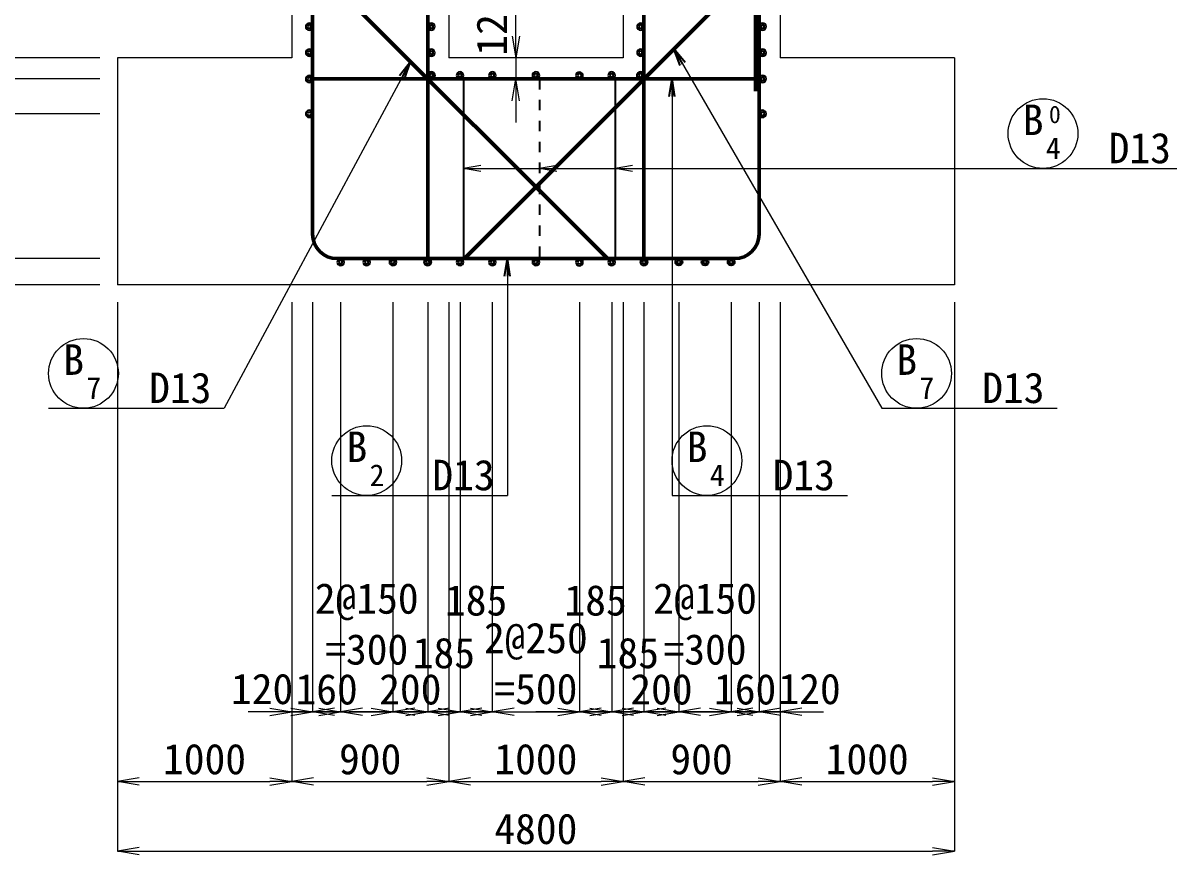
# Model space of a CAD drawing. Header units: millimetres. Extents: x 169470 to 758170, y -17820 to 11880.
# Drawn here: x 174903 to 181519, y -3972 to 796 of the extents above; entities that cross this region are included whole.
import ezdxf
from ezdxf.enums import TextEntityAlignment as Align

# ---------------------------------------------------------------- set-up
doc = ezdxf.new("R2010")
doc.units = ezdxf.units.MM
doc.header["$LTSCALE"] = 50
doc.header["$PDSIZE"] = 300
doc.linetypes.add('SXF_跳び破線', pattern=[12, 6, -6])
doc.layers.get('Defpoints').update_dxf_attribs({"color": 151})
for name, color, linetype, lineweight in [('D-BGD', 7, 'Continuous', 13), ('D-STR', 1, 'Continuous', 50), ('D-STR-DIM', 7, 'Continuous', 13), ('D-STR-HTXT', 7, 'Continuous', 13), ('D-STR-STR2', 6, 'Continuous', 25), ('D-STR-STR3', 4, 'Continuous', 25), ('D-STR-TXT', 7, 'Continuous', 13)]:
    doc.layers.add(name, color=color, linetype=linetype, lineweight=lineweight)
doc.styles.add('MS ゴシック', font='MS Gothic.ttf')
doc.styles.add('YOKO_GOTHIC', font='MS Gothic.ttf')
doc.dimstyles.new('DIM-50', dxfattribs={"dimscale": 50, "dimtxt": 3.5, "dimasz": 2.5, "dimexe": 0, "dimexo": 2, "dimgap": 0.8, "dimtad": 1, "dimdec": 0, "dimzin": 1, "dimdsep": 46, "dimtxsty": 'MS ゴシック', "dimblk": 'OPEN', "dimcen": 0.1, "dimclrd": 256, "dimclre": 256, "dimclrt": 256, "dimaunit": 1, "dimadec": 3, "dimazin": 0, "dimtfac": 1, "dimtdec": 0, "dimtix": 1, "dimtmove": 2, "dimatfit": 3, "dimldrblk": 'OPEN', "dimfxl": 1, "dimlwd": -1, "dimlwe": -1, "dimarcsym": 2})
doc.dimstyles.new('S50', dxfattribs={"dimscale": 50, "dimtxt": 3.5, "dimasz": 2, "dimexe": 1, "dimexo": 1, "dimgap": 1, "dimtad": 1, "dimdec": 0, "dimzin": 1, "dimdsep": 46, "dimtxsty": 'YOKO_GOTHIC', "dimblk": 'OPEN', "dimcen": 0, "dimclrd": 256, "dimclre": 256, "dimclrt": 256, "dimaunit": 1, "dimadec": 3, "dimazin": 0, "dimtfac": 1, "dimtdec": 0, "dimtix": 1, "dimtmove": 2, "dimatfit": 3, "dimldrblk": 'OPEN', "dimfxl": 1, "dimlwd": -1, "dimlwe": -1, "dimarcsym": 0})

# ---------------------------------------------------------------- blocks, each defined once
blk = doc.blocks.new('0930-1')
at = {"layer": 'D-STR-STR2'}
for radius in [20, 10]:
    blk.add_circle((1654010.5, -311924.3), radius, dxfattribs=at)
blk = doc.blocks.new('_Open')
at = {"color": 0, "linetype": 'ByBlock', "lineweight": -2}
for p, q in [((-1, 0.167), (0, 0)), ((-1, -0.167), (0, 0)), ((0, 0), (-1, 0))]:
    blk.add_line(p, q, dxfattribs=at)
blk = doc.blocks.new('*D1216')
at = {"layer": 'D-STR-DIM', "transparency": 16777216}
for p, q in [((176343.2, 3196.1), (172643.2, 3196.1)), ((172643.2, 3071.1), (172643.2, -578.9)), ((175343.2, -703.9), (172643.2, -703.9))]:
    blk.add_line(p, q, dxfattribs=at)
at = {"layer": 'Defpoints', "color": 0, "transparency": 16777216}
for p in [(176443.2, 3196.1), (172643.2, -703.9), (175443.2, -703.9)]:
    blk.add_point(p, dxfattribs=at)
at = {"layer": 'D-STR-DIM', "transparency": 16777216, "xscale": 125, "yscale": 125, "zscale": 125}
for p, rotation in [((172643.2, 3196.1), 90), ((172643.2, -703.9), 270)]:
    blk.add_blockref('_Open', p, dxfattribs=dict(at, rotation=rotation))
at = {"layer": 'D-STR-DIM', "transparency": 16777216, "insert": (172515.7, 1246.1), "char_height": 175, "attachment_point": 5, "rotation": 90, "style": 'MS ゴシック'}
blk.add_mtext('3900', dxfattribs=at)
blk = doc.blocks.new('*D1217')
at = {"layer": 'D-STR-DIM', "transparency": 16777216}
for p, q in [((176343.2, 2596.1), (173043.2, 2596.1)), ((173043.2, 2471.1), (173043.2, 721.1)), ((175343.2, 596.1), (173043.2, 596.1))]:
    blk.add_line(p, q, dxfattribs=at)
at = {"layer": 'Defpoints', "color": 0, "transparency": 16777216}
for p in [(176443.2, 2596.1), (173043.2, 596.1), (175443.2, 596.1)]:
    blk.add_point(p, dxfattribs=at)
at = {"layer": 'D-STR-DIM', "transparency": 16777216, "xscale": 125, "yscale": 125, "zscale": 125}
for p, rotation in [((173043.2, 2596.1), 90), ((173043.2, 596.1), 270)]:
    blk.add_blockref('_Open', p, dxfattribs=dict(at, rotation=rotation))
at = {"layer": 'D-STR-DIM', "transparency": 16777216, "insert": (172915.7, 1596.1), "char_height": 175, "attachment_point": 5, "rotation": 90, "style": 'MS ゴシック'}
blk.add_mtext('2000', dxfattribs=at)
blk = doc.blocks.new('*D1219')
at = {"layer": 'D-STR-DIM', "transparency": 16777216}
for p, q in [((175343.2, 596.1), (173043.2, 596.1)), ((173043.2, 471.1), (173043.2, -578.9)), ((175343.2, -703.9), (173043.2, -703.9))]:
    blk.add_line(p, q, dxfattribs=at)
at = {"layer": 'Defpoints', "color": 0, "transparency": 16777216}
for p in [(175443.2, 596.1), (173043.2, -703.9), (175443.2, -703.9)]:
    blk.add_point(p, dxfattribs=at)
at = {"layer": 'D-STR-DIM', "transparency": 16777216, "xscale": 125, "yscale": 125, "zscale": 125}
for p, rotation in [((173043.2, 596.1), 90), ((173043.2, -703.9), 270)]:
    blk.add_blockref('_Open', p, dxfattribs=dict(at, rotation=rotation))
at = {"layer": 'D-STR-DIM', "transparency": 16777216, "insert": (172915.7, -53.9), "char_height": 175, "attachment_point": 5, "rotation": 90, "style": 'MS ゴシック'}
blk.add_mtext('1300', dxfattribs=at)
blk = doc.blocks.new('*D1220')
at = {"layer": 'D-STR-DIM', "transparency": 16777216}
for p, q in [((173443.2, -428.9), (173443.2, -303.9)), ((175343.2, -553.9), (173443.2, -553.9)), ((173443.2, -703.9), (173443.2, -553.9)), ((175343.2, -703.9), (173443.2, -703.9)), ((173443.2, -828.9), (173443.2, -953.9))]:
    blk.add_line(p, q, dxfattribs=at)
at = {"layer": 'Defpoints', "color": 0, "transparency": 16777216}
for p in [(173443.2, -553.9), (175443.2, -553.9), (175443.2, -703.9)]:
    blk.add_point(p, dxfattribs=at)
at = {"layer": 'D-STR-DIM', "transparency": 16777216, "xscale": 125, "yscale": 125, "zscale": 125}
for p, rotation in [((173443.2, -553.9), 270), ((173443.2, -703.9), 90)]:
    blk.add_blockref('_Open', p, dxfattribs=dict(at, rotation=rotation))
at = {"layer": 'D-STR-DIM', "transparency": 16777216, "insert": (173315.7, -628.9), "char_height": 175, "attachment_point": 5, "rotation": 90, "style": 'MS ゴシック'}
blk.add_mtext('150', dxfattribs=at)
blk = doc.blocks.new('*D1221')
at = {"layer": 'D-STR-DIM', "transparency": 16777216}
for p, q in [((175343.2, 276.1), (173443.2, 276.1)), ((173443.2, -428.9), (173443.2, 151.1)), ((175343.2, -553.9), (173443.2, -553.9))]:
    blk.add_line(p, q, dxfattribs=at)
at = {"layer": 'Defpoints', "color": 0, "transparency": 16777216}
for p in [(173443.2, 276.1), (175443.2, 276.1), (175443.2, -553.9)]:
    blk.add_point(p, dxfattribs=at)
at = {"layer": 'D-STR-DIM', "transparency": 16777216, "xscale": 125, "yscale": 125, "zscale": 125}
for p, rotation in [((173443.2, 276.1), 90), ((173443.2, -553.9), 270)]:
    blk.add_blockref('_Open', p, dxfattribs=dict(at, rotation=rotation))
at = {"layer": 'D-STR-DIM', "transparency": 16777216, "insert": (173315.7, -138.9), "char_height": 175, "attachment_point": 5, "rotation": 90, "style": 'MS ゴシック'}
blk.add_mtext('830', dxfattribs=at)
blk = doc.blocks.new('*D1222')
at = {"layer": 'D-STR-DIM', "transparency": 16777216}
for p, q in [((176343.2, 2576.1), (173443.2, 2576.1)), ((173443.2, 601.1), (173443.2, 2451.1)), ((175343.2, 476.1), (173443.2, 476.1))]:
    blk.add_line(p, q, dxfattribs=at)
at = {"layer": 'Defpoints', "color": 0, "transparency": 16777216}
for p in [(173443.2, 2576.1), (176443.2, 2576.1), (175443.2, 476.1)]:
    blk.add_point(p, dxfattribs=at)
at = {"layer": 'D-STR-DIM', "transparency": 16777216, "xscale": 125, "yscale": 125, "zscale": 125}
for p, rotation in [((173443.2, 2576.1), 90), ((173443.2, 476.1), 270)]:
    blk.add_blockref('_Open', p, dxfattribs=dict(at, rotation=rotation))
at = {"layer": 'D-STR-DIM', "transparency": 16777216, "insert": (173306.3, 1526.1), "char_height": 175, "attachment_point": 5, "rotation": 90, "style": 'MS ゴシック'}
blk.add_mtext('14@150=2100', dxfattribs=at)
blk = doc.blocks.new('*D1948')
at = {"layer": 'D-STR-DIM', "transparency": 16777216}
for p, q in [((177728.8, 721.1), (177728.8, 846.1)), ((177828.8, 596.1), (177728.8, 596.1)), ((177728.8, 596.1), (177728.8, 476.1)), ((177828.8, 476.1), (177728.8, 476.1)), ((177728.8, 351.1), (177728.8, 226.1))]:
    blk.add_line(p, q, dxfattribs=at)
at = {"layer": 'Defpoints', "color": 0, "transparency": 16777216}
for p in [(177728.8, 596.1), (177728.8, 476.1), (177728.8, 476.1)]:
    blk.add_point(p, dxfattribs=at)
at = {"layer": 'D-STR-DIM', "transparency": 16777216, "xscale": 125, "yscale": 125, "zscale": 125}
for p, rotation in [((177728.8, 596.1), 270), ((177728.8, 476.1), 90)]:
    blk.add_blockref('_Open', p, dxfattribs=dict(at, rotation=rotation))
at = {"layer": 'D-STR-DIM', "transparency": 16777216, "insert": (177591.3, 788), "char_height": 175, "attachment_point": 5, "rotation": 90, "style": 'MS ゴシック'}
blk.add_mtext('120', dxfattribs=at)
blk = doc.blocks.new('*D1172')
at = {"layer": 'D-STR-DIM', "transparency": 16777216}
for p, q in [((175443.2, -803.9), (175443.2, -3951.1)), ((180243.2, -803.9), (180243.2, -3951.1)), ((175568.2, -3951.1), (180118.2, -3951.1))]:
    blk.add_line(p, q, dxfattribs=at)
at = {"layer": 'Defpoints', "color": 0, "transparency": 16777216}
for p in [(175443.2, -703.9), (180243.2, -703.9), (180243.2, -3951.1)]:
    blk.add_point(p, dxfattribs=at)
at = {"layer": 'D-STR-DIM', "transparency": 16777216, "xscale": 125, "yscale": 125, "zscale": 125, "rotation": 180}
blk.add_blockref('_Open', (175443.2, -3951.1), dxfattribs=at)
at = {"layer": 'D-STR-DIM', "transparency": 16777216, "xscale": 125, "yscale": 125, "zscale": 125}
blk.add_blockref('_Open', (180243.2, -3951.1), dxfattribs=at)
at = {"layer": 'D-STR-DIM', "transparency": 16777216, "insert": (177843.2, -3823.6), "char_height": 175, "attachment_point": 5, "style": 'MS ゴシック'}
blk.add_mtext('4800', dxfattribs=at)
blk = doc.blocks.new('*D1177')
at = {"layer": 'D-STR-DIM', "transparency": 16777216}
for p, q in [((175443.2, -803.9), (175443.2, -3551.1)), ((176443.2, -803.9), (176443.2, -3551.1)), ((175568.2, -3551.1), (176318.2, -3551.1))]:
    blk.add_line(p, q, dxfattribs=at)
at = {"layer": 'Defpoints', "color": 0, "transparency": 16777216}
for p in [(175443.2, -703.9), (176443.2, -703.9), (176443.2, -3551.1)]:
    blk.add_point(p, dxfattribs=at)
at = {"layer": 'D-STR-DIM', "transparency": 16777216, "xscale": 125, "yscale": 125, "zscale": 125, "rotation": 180}
blk.add_blockref('_Open', (175443.2, -3551.1), dxfattribs=at)
at = {"layer": 'D-STR-DIM', "transparency": 16777216, "xscale": 125, "yscale": 125, "zscale": 125}
blk.add_blockref('_Open', (176443.2, -3551.1), dxfattribs=at)
at = {"layer": 'D-STR-DIM', "transparency": 16777216, "insert": (175943.2, -3423.6), "char_height": 175, "attachment_point": 5, "style": 'MS ゴシック'}
blk.add_mtext('1000', dxfattribs=at)
blk = doc.blocks.new('*D1178')
at = {"layer": 'D-STR-DIM', "transparency": 16777216}
for p, q in [((176443.2, -803.9), (176443.2, -3551.1)), ((177343.2, -803.9), (177343.2, -3551.1)), ((176568.2, -3551.1), (177218.2, -3551.1))]:
    blk.add_line(p, q, dxfattribs=at)
at = {"layer": 'Defpoints', "color": 0, "transparency": 16777216}
for p in [(176443.2, -703.9), (177343.2, -703.9), (177343.2, -3551.1)]:
    blk.add_point(p, dxfattribs=at)
at = {"layer": 'D-STR-DIM', "transparency": 16777216, "xscale": 125, "yscale": 125, "zscale": 125, "rotation": 180}
blk.add_blockref('_Open', (176443.2, -3551.1), dxfattribs=at)
at = {"layer": 'D-STR-DIM', "transparency": 16777216, "xscale": 125, "yscale": 125, "zscale": 125}
blk.add_blockref('_Open', (177343.2, -3551.1), dxfattribs=at)
at = {"layer": 'D-STR-DIM', "transparency": 16777216, "insert": (176893.2, -3423.6), "char_height": 175, "attachment_point": 5, "style": 'MS ゴシック'}
blk.add_mtext('900', dxfattribs=at)
blk = doc.blocks.new('*D1179')
at = {"layer": 'D-STR-DIM', "transparency": 16777216}
for p, q in [((177343.2, -803.9), (177343.2, -3551.1)), ((178343.2, -803.9), (178343.2, -3551.1)), ((177468.2, -3551.1), (178218.2, -3551.1))]:
    blk.add_line(p, q, dxfattribs=at)
at = {"layer": 'Defpoints', "color": 0, "transparency": 16777216}
for p in [(177343.2, -703.9), (178343.2, -703.9), (178343.2, -3551.1)]:
    blk.add_point(p, dxfattribs=at)
at = {"layer": 'D-STR-DIM', "transparency": 16777216, "xscale": 125, "yscale": 125, "zscale": 125, "rotation": 180}
blk.add_blockref('_Open', (177343.2, -3551.1), dxfattribs=at)
at = {"layer": 'D-STR-DIM', "transparency": 16777216, "xscale": 125, "yscale": 125, "zscale": 125}
blk.add_blockref('_Open', (178343.2, -3551.1), dxfattribs=at)
at = {"layer": 'D-STR-DIM', "transparency": 16777216, "insert": (177843.2, -3423.6), "char_height": 175, "attachment_point": 5, "style": 'MS ゴシック'}
blk.add_mtext('1000', dxfattribs=at)
blk = doc.blocks.new('*D1180')
at = {"layer": 'D-STR-DIM', "transparency": 16777216}
for p, q in [((178343.2, -803.9), (178343.2, -3551.1)), ((179243.2, -803.9), (179243.2, -3551.1)), ((178468.2, -3551.1), (179118.2, -3551.1))]:
    blk.add_line(p, q, dxfattribs=at)
at = {"layer": 'Defpoints', "color": 0, "transparency": 16777216}
for p in [(178343.2, -703.9), (179243.2, -703.9), (179243.2, -3551.1)]:
    blk.add_point(p, dxfattribs=at)
at = {"layer": 'D-STR-DIM', "transparency": 16777216, "xscale": 125, "yscale": 125, "zscale": 125, "rotation": 180}
blk.add_blockref('_Open', (178343.2, -3551.1), dxfattribs=at)
at = {"layer": 'D-STR-DIM', "transparency": 16777216, "xscale": 125, "yscale": 125, "zscale": 125}
blk.add_blockref('_Open', (179243.2, -3551.1), dxfattribs=at)
at = {"layer": 'D-STR-DIM', "transparency": 16777216, "insert": (178793.2, -3423.6), "char_height": 175, "attachment_point": 5, "style": 'MS ゴシック'}
blk.add_mtext('900', dxfattribs=at)
blk = doc.blocks.new('*D1181')
at = {"layer": 'D-STR-DIM', "transparency": 16777216}
for p, q in [((179243.2, -803.9), (179243.2, -3551.1)), ((180243.2, -803.9), (180243.2, -3551.1)), ((179368.2, -3551.1), (180118.2, -3551.1))]:
    blk.add_line(p, q, dxfattribs=at)
at = {"layer": 'Defpoints', "color": 0, "transparency": 16777216}
for p in [(179243.2, -703.9), (180243.2, -703.9), (180243.2, -3551.1)]:
    blk.add_point(p, dxfattribs=at)
at = {"layer": 'D-STR-DIM', "transparency": 16777216, "xscale": 125, "yscale": 125, "zscale": 125, "rotation": 180}
blk.add_blockref('_Open', (179243.2, -3551.1), dxfattribs=at)
at = {"layer": 'D-STR-DIM', "transparency": 16777216, "xscale": 125, "yscale": 125, "zscale": 125}
blk.add_blockref('_Open', (180243.2, -3551.1), dxfattribs=at)
at = {"layer": 'D-STR-DIM', "transparency": 16777216, "insert": (179743.2, -3423.6), "char_height": 175, "attachment_point": 5, "style": 'MS ゴシック'}
blk.add_mtext('1000', dxfattribs=at)
blk = doc.blocks.new('*D1182')
at = {"layer": 'D-STR-DIM', "transparency": 16777216}
for p, q in [((176443.2, -803.9), (176443.2, -3151.1)), ((176563.2, -803.9), (176563.2, -3151.1)), ((176318.2, -3151.1), (176193.2, -3151.1)), ((176443.2, -3151.1), (176563.2, -3151.1)), ((176688.2, -3151.1), (176813.2, -3151.1))]:
    blk.add_line(p, q, dxfattribs=at)
at = {"layer": 'Defpoints', "color": 0, "transparency": 16777216}
for p in [(176443.2, -703.9), (176563.2, -703.9), (176563.2, -3151.1)]:
    blk.add_point(p, dxfattribs=at)
at = {"layer": 'D-STR-DIM', "transparency": 16777216, "xscale": 125, "yscale": 125, "zscale": 125}
blk.add_blockref('_Open', (176443.2, -3151.1), dxfattribs=at)
at = {"layer": 'D-STR-DIM', "transparency": 16777216, "xscale": 125, "yscale": 125, "zscale": 125, "rotation": 180}
blk.add_blockref('_Open', (176563.2, -3151.1), dxfattribs=at)
at = {"layer": 'D-STR-DIM', "transparency": 16777216, "insert": (176273.5, -3021.6), "char_height": 175, "attachment_point": 5, "style": 'MS ゴシック'}
blk.add_mtext('120', dxfattribs=at)
blk = doc.blocks.new('*D1183')
at = {"layer": 'D-STR-DIM', "transparency": 16777216}
for p, q in [((176563.2, -803.9), (176563.2, -3151.1)), ((176723.2, -803.9), (176723.2, -3151.1)), ((176438.2, -3151.1), (176313.2, -3151.1)), ((176563.2, -3151.1), (176723.2, -3151.1)), ((176848.2, -3151.1), (176973.2, -3151.1))]:
    blk.add_line(p, q, dxfattribs=at)
at = {"layer": 'Defpoints', "color": 0, "transparency": 16777216}
for p in [(176563.2, -703.9), (176723.2, -703.9), (176723.2, -3151.1)]:
    blk.add_point(p, dxfattribs=at)
at = {"layer": 'D-STR-DIM', "transparency": 16777216, "xscale": 125, "yscale": 125, "zscale": 125}
blk.add_blockref('_Open', (176563.2, -3151.1), dxfattribs=at)
at = {"layer": 'D-STR-DIM', "transparency": 16777216, "xscale": 125, "yscale": 125, "zscale": 125, "rotation": 180}
blk.add_blockref('_Open', (176723.2, -3151.1), dxfattribs=at)
at = {"layer": 'D-STR-DIM', "transparency": 16777216, "insert": (176643.2, -3023.6), "char_height": 175, "attachment_point": 5, "style": 'MS ゴシック'}
blk.add_mtext('160', dxfattribs=at)
blk = doc.blocks.new('*D1184')
at = {"layer": 'D-STR-DIM', "transparency": 16777216}
for p, q in [((176723.2, -803.9), (176723.2, -3151.1)), ((177023.2, -803.9), (177023.2, -3151.1)), ((176598.2, -3151.1), (176473.2, -3151.1)), ((176723.2, -3151.1), (177023.2, -3151.1)), ((177148.2, -3151.1), (177273.2, -3151.1))]:
    blk.add_line(p, q, dxfattribs=at)
at = {"layer": 'Defpoints', "color": 0, "transparency": 16777216}
for p in [(176723.2, -703.9), (177023.2, -703.9), (177023.2, -3151.1)]:
    blk.add_point(p, dxfattribs=at)
at = {"layer": 'D-STR-DIM', "transparency": 16777216, "xscale": 125, "yscale": 125, "zscale": 125}
blk.add_blockref('_Open', (176723.2, -3151.1), dxfattribs=at)
at = {"layer": 'D-STR-DIM', "transparency": 16777216, "xscale": 125, "yscale": 125, "zscale": 125, "rotation": 180}
blk.add_blockref('_Open', (177023.2, -3151.1), dxfattribs=at)
at = {"layer": 'D-STR-DIM', "transparency": 16777216, "insert": (176873.2, -2649.2), "char_height": 175, "attachment_point": 5, "style": 'MS ゴシック'}
blk.add_mtext('2@150\\P=300', dxfattribs=at)
blk = doc.blocks.new('*D1185')
at = {"layer": 'D-STR-DIM', "transparency": 16777216}
for p, q in [((177408.2, -803.9), (177408.2, -3151.1)), ((177593.2, -803.9), (177593.2, -3151.1)), ((177283.2, -3151.1), (177158.2, -3151.1)), ((177408.2, -3151.1), (177593.2, -3151.1)), ((177718.2, -3151.1), (177843.2, -3151.1))]:
    blk.add_line(p, q, dxfattribs=at)
at = {"layer": 'Defpoints', "color": 0, "transparency": 16777216}
for p in [(177408.2, -703.9), (177593.2, -703.9), (177593.2, -3151.1)]:
    blk.add_point(p, dxfattribs=at)
at = {"layer": 'D-STR-DIM', "transparency": 16777216, "xscale": 125, "yscale": 125, "zscale": 125}
blk.add_blockref('_Open', (177408.2, -3151.1), dxfattribs=at)
at = {"layer": 'D-STR-DIM', "transparency": 16777216, "xscale": 125, "yscale": 125, "zscale": 125, "rotation": 180}
blk.add_blockref('_Open', (177593.2, -3151.1), dxfattribs=at)
at = {"layer": 'D-STR-DIM', "transparency": 16777216, "insert": (177500.7, -2513.6), "char_height": 175, "attachment_point": 5, "style": 'MS ゴシック'}
blk.add_mtext('185', dxfattribs=at)
blk = doc.blocks.new('*D1186')
at = {"layer": 'D-STR-DIM', "transparency": 16777216}
for p, q in [((177593.2, -803.9), (177593.2, -3151.1)), ((178093.2, -803.9), (178093.2, -3151.1)), ((177468.2, -3151.1), (177343.2, -3151.1)), ((177593.2, -3151.1), (178093.2, -3151.1)), ((178218.2, -3151.1), (178343.2, -3151.1))]:
    blk.add_line(p, q, dxfattribs=at)
at = {"layer": 'Defpoints', "color": 0, "transparency": 16777216}
for p in [(177593.2, -703.9), (178093.2, -703.9), (178093.2, -3151.1)]:
    blk.add_point(p, dxfattribs=at)
at = {"layer": 'D-STR-DIM', "transparency": 16777216, "xscale": 125, "yscale": 125, "zscale": 125}
blk.add_blockref('_Open', (177593.2, -3151.1), dxfattribs=at)
at = {"layer": 'D-STR-DIM', "transparency": 16777216, "xscale": 125, "yscale": 125, "zscale": 125, "rotation": 180}
blk.add_blockref('_Open', (178093.2, -3151.1), dxfattribs=at)
at = {"layer": 'D-STR-DIM', "transparency": 16777216, "insert": (177843.2, -2875.6), "char_height": 175, "attachment_point": 5, "style": 'MS ゴシック'}
blk.add_mtext('2@250\\P=500', dxfattribs=at)
blk = doc.blocks.new('*D1187')
at = {"layer": 'D-STR-DIM', "transparency": 16777216}
for p, q in [((177223.2, -803.9), (177223.2, -3151.1)), ((177408.2, -803.9), (177408.2, -3151.1)), ((177098.2, -3151.1), (176973.2, -3151.1)), ((177223.2, -3151.1), (177408.2, -3151.1)), ((177533.2, -3151.1), (177658.2, -3151.1))]:
    blk.add_line(p, q, dxfattribs=at)
at = {"layer": 'Defpoints', "color": 0, "transparency": 16777216}
for p in [(177223.2, -703.9), (177408.2, -703.9), (177408.2, -3151.1)]:
    blk.add_point(p, dxfattribs=at)
at = {"layer": 'D-STR-DIM', "transparency": 16777216, "xscale": 125, "yscale": 125, "zscale": 125}
blk.add_blockref('_Open', (177223.2, -3151.1), dxfattribs=at)
at = {"layer": 'D-STR-DIM', "transparency": 16777216, "xscale": 125, "yscale": 125, "zscale": 125, "rotation": 180}
blk.add_blockref('_Open', (177408.2, -3151.1), dxfattribs=at)
at = {"layer": 'D-STR-DIM', "transparency": 16777216, "insert": (177315.7, -2815.5), "char_height": 175, "attachment_point": 5, "style": 'MS ゴシック'}
blk.add_mtext('185', dxfattribs=at)
blk = doc.blocks.new('*D1200')
at = {"layer": 'D-STR-DIM', "transparency": 16777216}
for p, q in [((177023.2, -803.9), (177023.2, -3151.1)), ((177223.2, -803.9), (177223.2, -3151.1)), ((176898.2, -3151.1), (176773.2, -3151.1)), ((177023.2, -3151.1), (177223.2, -3151.1)), ((177348.2, -3151.1), (177473.2, -3151.1))]:
    blk.add_line(p, q, dxfattribs=at)
at = {"layer": 'Defpoints', "color": 0, "transparency": 16777216}
for p in [(177023.2, -703.9), (177223.2, -703.9), (177223.2, -3151.1)]:
    blk.add_point(p, dxfattribs=at)
at = {"layer": 'D-STR-DIM', "transparency": 16777216, "xscale": 125, "yscale": 125, "zscale": 125}
blk.add_blockref('_Open', (177023.2, -3151.1), dxfattribs=at)
at = {"layer": 'D-STR-DIM', "transparency": 16777216, "xscale": 125, "yscale": 125, "zscale": 125, "rotation": 180}
blk.add_blockref('_Open', (177223.2, -3151.1), dxfattribs=at)
at = {"layer": 'D-STR-DIM', "transparency": 16777216, "insert": (177123.2, -3023.6), "char_height": 175, "attachment_point": 5, "style": 'MS ゴシック'}
blk.add_mtext('200', dxfattribs=at)
blk = doc.blocks.new('*D1201')
at = {"layer": 'D-STR-DIM', "transparency": 16777216}
for p, q in [((179123.2, -803.9), (179123.2, -3151.1)), ((179243.2, -803.9), (179243.2, -3151.1)), ((178998.2, -3151.1), (178873.2, -3151.1)), ((179243.2, -3151.1), (179123.2, -3151.1)), ((179368.2, -3151.1), (179493.2, -3151.1))]:
    blk.add_line(p, q, dxfattribs=at)
at = {"layer": 'Defpoints', "color": 0, "transparency": 16777216}
for p in [(179123.2, -703.9), (179243.2, -703.9), (179123.2, -3151.1)]:
    blk.add_point(p, dxfattribs=at)
at = {"layer": 'D-STR-DIM', "transparency": 16777216, "xscale": 125, "yscale": 125, "zscale": 125}
blk.add_blockref('_Open', (179123.2, -3151.1), dxfattribs=at)
at = {"layer": 'D-STR-DIM', "transparency": 16777216, "xscale": 125, "yscale": 125, "zscale": 125, "rotation": 180}
blk.add_blockref('_Open', (179243.2, -3151.1), dxfattribs=at)
at = {"layer": 'D-STR-DIM', "transparency": 16777216, "insert": (179412.8, -3021.6), "char_height": 175, "attachment_point": 5, "style": 'MS ゴシック'}
blk.add_mtext('120', dxfattribs=at)
blk = doc.blocks.new('*D1202')
at = {"layer": 'D-STR-DIM', "transparency": 16777216}
for p, q in [((178093.2, -803.9), (178093.2, -3151.1)), ((178278.2, -803.9), (178278.2, -3151.1)), ((177968.2, -3151.1), (177843.2, -3151.1)), ((178278.2, -3151.1), (178093.2, -3151.1)), ((178403.2, -3151.1), (178528.2, -3151.1))]:
    blk.add_line(p, q, dxfattribs=at)
at = {"layer": 'Defpoints', "color": 0, "transparency": 16777216}
for p in [(178093.2, -703.9), (178278.2, -703.9), (178093.2, -3151.1)]:
    blk.add_point(p, dxfattribs=at)
at = {"layer": 'D-STR-DIM', "transparency": 16777216, "xscale": 125, "yscale": 125, "zscale": 125}
blk.add_blockref('_Open', (178093.2, -3151.1), dxfattribs=at)
at = {"layer": 'D-STR-DIM', "transparency": 16777216, "xscale": 125, "yscale": 125, "zscale": 125, "rotation": 180}
blk.add_blockref('_Open', (178278.2, -3151.1), dxfattribs=at)
at = {"layer": 'D-STR-DIM', "transparency": 16777216, "insert": (178185.7, -2513.6), "char_height": 175, "attachment_point": 5, "style": 'MS ゴシック'}
blk.add_mtext('185', dxfattribs=at)
blk = doc.blocks.new('*D2542')
at = {"layer": 'D-STR-DIM', "transparency": 16777216}
for p, q in [((173443.2, 601.1), (173443.2, 726.1)), ((175343.2, 476.1), (173443.2, 476.1)), ((173443.2, 276.1), (173443.2, 476.1)), ((175343.2, 276.1), (173443.2, 276.1)), ((173443.2, 151.1), (173443.2, 26.1))]:
    blk.add_line(p, q, dxfattribs=at)
at = {"layer": 'Defpoints', "color": 0, "transparency": 16777216}
for p in [(173443.2, 476.1), (175443.2, 476.1), (175443.2, 276.1)]:
    blk.add_point(p, dxfattribs=at)
at = {"layer": 'D-STR-DIM', "transparency": 16777216, "xscale": 125, "yscale": 125, "zscale": 125}
for p, rotation in [((173443.2, 476.1), 270), ((173443.2, 276.1), 90)]:
    blk.add_blockref('_Open', p, dxfattribs=dict(at, rotation=rotation))
at = {"layer": 'D-STR-DIM', "transparency": 16777216, "insert": (173315.7, 376.1), "char_height": 175, "attachment_point": 5, "rotation": 90, "style": 'MS ゴシック'}
blk.add_mtext('200', dxfattribs=at)
blk = doc.blocks.new('*D2563')
at = {"layer": 'D-STR-DIM', "transparency": 16777216}
for p, q in [((179123.2, -803.9), (179123.2, -3151.1)), ((179243.2, -803.9), (179243.2, -3151.1)), ((178998.2, -3151.1), (178873.2, -3151.1)), ((179243.2, -3151.1), (179123.2, -3151.1)), ((179368.2, -3151.1), (179493.2, -3151.1))]:
    blk.add_line(p, q, dxfattribs=at)
at = {"layer": 'Defpoints', "color": 0, "transparency": 16777216}
for p in [(179123.2, -703.9), (179243.2, -703.9), (179123.2, -3151.1)]:
    blk.add_point(p, dxfattribs=at)
at = {"layer": 'D-STR-DIM', "transparency": 16777216, "xscale": 125, "yscale": 125, "zscale": 125}
blk.add_blockref('_Open', (179123.2, -3151.1), dxfattribs=at)
at = {"layer": 'D-STR-DIM', "transparency": 16777216, "xscale": 125, "yscale": 125, "zscale": 125, "rotation": 180}
blk.add_blockref('_Open', (179243.2, -3151.1), dxfattribs=at)
at = {"layer": 'D-STR-DIM', "transparency": 16777216, "insert": (179412.8, -3021.6), "char_height": 175, "attachment_point": 5, "style": 'MS ゴシック'}
blk.add_mtext('120', dxfattribs=at)
blk = doc.blocks.new('*D2564')
at = {"layer": 'D-STR-DIM', "transparency": 16777216}
for p, q in [((178963.2, -803.9), (178963.2, -3151.1)), ((179123.2, -803.9), (179123.2, -3151.1)), ((178838.2, -3151.1), (178713.2, -3151.1)), ((179123.2, -3151.1), (178963.2, -3151.1)), ((179248.2, -3151.1), (179373.2, -3151.1))]:
    blk.add_line(p, q, dxfattribs=at)
at = {"layer": 'Defpoints', "color": 0, "transparency": 16777216}
for p in [(178963.2, -703.9), (179123.2, -703.9), (178963.2, -3151.1)]:
    blk.add_point(p, dxfattribs=at)
at = {"layer": 'D-STR-DIM', "transparency": 16777216, "xscale": 125, "yscale": 125, "zscale": 125}
blk.add_blockref('_Open', (178963.2, -3151.1), dxfattribs=at)
at = {"layer": 'D-STR-DIM', "transparency": 16777216, "xscale": 125, "yscale": 125, "zscale": 125, "rotation": 180}
blk.add_blockref('_Open', (179123.2, -3151.1), dxfattribs=at)
at = {"layer": 'D-STR-DIM', "transparency": 16777216, "insert": (179043.2, -3023.6), "char_height": 175, "attachment_point": 5, "style": 'MS ゴシック'}
blk.add_mtext('160', dxfattribs=at)
blk = doc.blocks.new('*D2565')
at = {"layer": 'D-STR-DIM', "transparency": 16777216}
for p, q in [((178663.2, -803.9), (178663.2, -3151.1)), ((178963.2, -803.9), (178963.2, -3151.1)), ((178538.2, -3151.1), (178413.2, -3151.1)), ((178963.2, -3151.1), (178663.2, -3151.1)), ((179088.2, -3151.1), (179213.2, -3151.1))]:
    blk.add_line(p, q, dxfattribs=at)
at = {"layer": 'Defpoints', "color": 0, "transparency": 16777216}
for p in [(178663.2, -703.9), (178963.2, -703.9), (178663.2, -3151.1)]:
    blk.add_point(p, dxfattribs=at)
at = {"layer": 'D-STR-DIM', "transparency": 16777216, "xscale": 125, "yscale": 125, "zscale": 125}
blk.add_blockref('_Open', (178663.2, -3151.1), dxfattribs=at)
at = {"layer": 'D-STR-DIM', "transparency": 16777216, "xscale": 125, "yscale": 125, "zscale": 125, "rotation": 180}
blk.add_blockref('_Open', (178963.2, -3151.1), dxfattribs=at)
at = {"layer": 'D-STR-DIM', "transparency": 16777216, "insert": (178813.2, -2649.2), "char_height": 175, "attachment_point": 5, "style": 'MS ゴシック'}
blk.add_mtext('2@150\\P=300', dxfattribs=at)
blk = doc.blocks.new('*D2566')
at = {"layer": 'D-STR-DIM', "transparency": 16777216}
for p, q in [((178278.2, -803.9), (178278.2, -3151.1)), ((178463.2, -803.9), (178463.2, -3151.1)), ((178153.2, -3151.1), (178028.2, -3151.1)), ((178463.2, -3151.1), (178278.2, -3151.1)), ((178588.2, -3151.1), (178713.2, -3151.1))]:
    blk.add_line(p, q, dxfattribs=at)
at = {"layer": 'Defpoints', "color": 0, "transparency": 16777216}
for p in [(178278.2, -703.9), (178463.2, -703.9), (178278.2, -3151.1)]:
    blk.add_point(p, dxfattribs=at)
at = {"layer": 'D-STR-DIM', "transparency": 16777216, "xscale": 125, "yscale": 125, "zscale": 125}
blk.add_blockref('_Open', (178278.2, -3151.1), dxfattribs=at)
at = {"layer": 'D-STR-DIM', "transparency": 16777216, "xscale": 125, "yscale": 125, "zscale": 125, "rotation": 180}
blk.add_blockref('_Open', (178463.2, -3151.1), dxfattribs=at)
at = {"layer": 'D-STR-DIM', "transparency": 16777216, "insert": (178370.7, -2815.5), "char_height": 175, "attachment_point": 5, "style": 'MS ゴシック'}
blk.add_mtext('185', dxfattribs=at)
blk = doc.blocks.new('*D2567')
at = {"layer": 'D-STR-DIM', "transparency": 16777216}
for p, q in [((178463.2, -803.9), (178463.2, -3151.1)), ((178663.2, -803.9), (178663.2, -3151.1)), ((178338.2, -3151.1), (178213.2, -3151.1)), ((178663.2, -3151.1), (178463.2, -3151.1)), ((178788.2, -3151.1), (178913.2, -3151.1))]:
    blk.add_line(p, q, dxfattribs=at)
at = {"layer": 'Defpoints', "color": 0, "transparency": 16777216}
for p in [(178463.2, -703.9), (178663.2, -703.9), (178463.2, -3151.1)]:
    blk.add_point(p, dxfattribs=at)
at = {"layer": 'D-STR-DIM', "transparency": 16777216, "xscale": 125, "yscale": 125, "zscale": 125}
blk.add_blockref('_Open', (178463.2, -3151.1), dxfattribs=at)
at = {"layer": 'D-STR-DIM', "transparency": 16777216, "xscale": 125, "yscale": 125, "zscale": 125, "rotation": 180}
blk.add_blockref('_Open', (178663.2, -3151.1), dxfattribs=at)
at = {"layer": 'D-STR-DIM', "transparency": 16777216, "insert": (178563.2, -3023.6), "char_height": 175, "attachment_point": 5, "style": 'MS ゴシック'}
blk.add_mtext('200', dxfattribs=at)

msp = doc.modelspace()

# ---------------------------------------------------------------- linework, layer by layer
at = {"layer": 'D-BGD'}
for p, q in [((176443.17, 3196.06), (176443.17, 596.06)), ((179243.17, 3196.06), (179243.17, 596.06)), ((177343.17, 2446.06), (177343.17, 596.06)), ((178343.17, 2446.06), (178343.17, 596.06)), ((176443.17, 596.06), (175443.17, 596.06)), ((175443.17, 596.06), (175443.17, -703.94)), ((178343.17, 596.06), (177343.17, 596.06)), ((180243.17, 596.06), (179243.17, 596.06)), ((180243.17, 596.06), (180243.17, -703.94)), ((180243.17, -703.94), (175443.17, -703.94))]:
    msp.add_line(p, q, dxfattribs=at)
at = {"layer": 'D-STR'}
for p, q in [((177223.17, 3076.06), (177223.17, -553.94)), ((178463.17, 3076.06), (178463.17, -553.94)), ((176563.17, 2936.06), (176563.17, -413.94)), ((179123.17, 2936.06), (179123.17, -413.94)), ((176563.17, 1136.06), (178253.17, -553.94)), ((179123.17, 1136.06), (177433.17, -553.94)), ((179103.17, 405.06), (179103.17, 1061.06)), ((179123.17, 476.06), (176563.17, 476.06)), ((178983.17, -553.94), (176703.17, -553.94))]:
    msp.add_line(p, q, dxfattribs=at)
for centre, start, end in [((176703.17, -413.94), 180, 270), ((178983.17, -413.94), 270, 0)]:
    msp.add_arc(centre, 140, start, end, dxfattribs=at)
at = {"layer": 'D-STR-HTXT'}
for p, q in [((177428.17, -37.47), (181519.29, -37.47)), ((175048.87, -1411.92), (176055.43, -1411.92)), ((179826.2, -1411.92), (180832.76, -1411.92)), ((176673.07, -1911.92), (177679.63, -1911.92)), ((178624.29, -1911.92), (179630.85, -1911.92))]:
    msp.add_line(p, q, dxfattribs=at)
for centre in [(180751.21, 162.53), (175248.87, -1211.92), (180026.2, -1211.92), (176873.07, -1711.92), (178824.29, -1711.92)]:
    msp.add_circle(centre, 200, dxfattribs=at)
at = {"layer": 'D-STR-STR2'}
for centre in [(177243.17, 496.06), (178443.17, 496.06), (177223.17, -573.94), (178463.17, -573.94)]:
    msp.add_circle(centre, 20, dxfattribs=at)
at = {"layer": 'D-STR-STR3'}
for p, q in [((177428.17, 476.06), (177428.17, -553.94)), ((178298.17, 476.06), (178298.17, -553.94))]:
    msp.add_line(p, q, dxfattribs=at)
at = {"layer": 'D-STR-STR3', "linetype": 'SXF_跳び破線', "ltscale": 0.2}
msp.add_line((177863.17, 476.06), (177863.17, -553.94), dxfattribs=at)

# ---------------------------------------------------------------- block references
at = {"layer": 'D-STR-HTXT', "xscale": 100, "yscale": 100, "zscale": 100, "rotation": 180}
for p in [(177428.17, -37.47), (177863.17, -37.47), (178298.17, -37.47)]:
    msp.add_blockref('_Open', p, dxfattribs=at)
at = {"layer": 'D-STR-STR2', "xscale": -1, "rotation": 180}
for p in [(-1477467.31, -311148.24), (-1476767.32, -311148.24), (-1475567.31, -311148.24), (-1474867.32, -311148.24), (-1477467.31, -311298.24), (-1476767.32, -311298.24), (-1475567.31, -311298.24), (-1474867.32, -311298.24), (-1477467.31, -311448.24), (-1476767.31, -311428.24), (-1476602.31, -311428.24), (-1476417.31, -311428.24), (-1476167.31, -311428.24), (-1475917.31, -311428.97), (-1475732.31, -311428.24), (-1475567.31, -311428.24), (-1474867.31, -311448.24), (-1477467.31, -311648.24), (-1474867.31, -311648.24), (-1477287.31, -312498.24), (-1477137.31, -312498.24), (-1476987.31, -312498.24), (-1476787.31, -312498.24), (-1476602.31, -312498.24), (-1476417.31, -312498.24), (-1476167.31, -312498.24), (-1475917.31, -312498.97), (-1475732.31, -312498.24), (-1475547.31, -312498.24)]:
    msp.add_blockref('0930-1', p, dxfattribs=at)
at = {"layer": 'D-STR-STR2', "rotation": 180}
for p in [(1832673.65, -312498.24), (1832823.65, -312498.24), (1832973.65, -312498.24)]:
    msp.add_blockref('0930-1', p, dxfattribs=at)

# ---------------------------------------------------------------- texts
at = {"layer": 'D-STR-TXT', "style": 'YOKO_GOTHIC'}
for s, height, p in [('B', 175, (180694.94, 154.21)), ('0', 100, (180819.33, 222.71)), ('4', 125, (180810.6, 16.41)), ('B', 175, (175192.6, -1220.24)), ('B', 175, (179969.92, -1220.24)), ('7', 125, (175308.26, -1358.04)), ('7', 125, (180085.58, -1358.04)), ('B', 175, (176816.79, -1720.24)), ('B', 175, (178768.01, -1720.24)), ('2', 125, (176932.45, -1858.04)), ('4', 125, (178883.67, -1858.04))]:
    msp.add_text(s, height=height, dxfattribs=at).set_placement(p, align=Align.CENTER)
for p in [(181127.73, -7.47), (175625.39, -1381.92), (180402.72, -1381.92), (177249.59, -1881.92), (179200.81, -1881.92)]:
    msp.add_text('D13', height=175, dxfattribs=at).set_placement(p)

# ---------------------------------------------------------------- dimensions: what is measured, and where the dimension line sits
at = {"layer": 'D-STR-DIM'}
for base, p1, p2, angle, picture, middle in [((172643.17, -703.94), (176443.17, 3196.06), (175443.17, -703.94), 90, '*D1216', (172515.67, 1246.06)), ((173043.17, 596.06), (176443.17, 2596.06), (175443.17, 596.06), 90, '*D1217', (172915.67, 1596.06)), ((173443.17, 476.06), (175443.17, 276.06), (175443.17, 476.06), 90, '*D2542', (173315.67, 376.06)), ((173043.17, -703.94), (175443.17, 596.06), (175443.17, -703.94), 90, '*D1219', (172915.67, -53.94)), ((173443.17, 276.06), (175443.17, -553.94), (175443.17, 276.06), 90, '*D1221', (173315.67, -138.94)), ((173443.17, -553.94), (175443.17, -703.94), (175443.17, -553.94), 90, '*D1220', (173315.67, -628.94)), ((178463.17, -3151.14), (178663.17, -703.94), (178463.17, -703.94), 180, '*D2567', (178563.17, -3023.64)), ((178963.17, -3151.14), (179123.17, -703.94), (178963.17, -703.94), 180, '*D2564', (179043.17, -3023.64))]:
    dim = msp.add_linear_dim(base=base, p1=p1, p2=p2, angle=angle, dimstyle='DIM-50', dxfattribs=at)
    dim.commit()
    dim.dimension.update_dxf_attribs({"geometry": picture, "text_midpoint": middle})
dim = msp.add_linear_dim(base=(173443.17, 2576.06), p1=(175443.17, 476.06), p2=(176443.17, 2576.06), angle=90, text='14@150=<>', dimstyle='DIM-50', dxfattribs=at)
dim.commit()
dim.dimension.update_dxf_attribs({"geometry": '*D1222', "text_midpoint": (173306.34, 1526.06)})
for base, p1, p2, angle, picture, middle in [((177728.8, 476.06), (177728.8, 596.06), (177728.8, 476.06), 90, '*D1948', (177591.3, 788.04)), ((178093.17, -3151.14), (178278.17, -703.94), (178093.17, -703.94), 180, '*D1202', (178185.67, -2513.64)), ((178278.17, -3151.14), (178463.17, -703.94), (178278.17, -703.94), 180, '*D2566', (178370.67, -2815.52)), ((179123.17, -3151.14), (179243.17, -703.94), (179123.17, -703.94), 180, '*D1201', (179412.79, -3021.65)), ((179123.17, -3151.14), (179243.17, -703.94), (179123.17, -703.94), 180, '*D2563', (179412.79, -3021.65))]:
    dim = msp.add_linear_dim(base=base, p1=p1, p2=p2, angle=angle, dimstyle='DIM-50', dxfattribs=at)
    dim.commit()
    dim.dimension.update_dxf_attribs({"geometry": picture, "text_midpoint": middle, "dimtype": 160})
for base, p1, p2, picture, middle in [((180243.17, -3951.14), (175443.17, -703.94), (180243.17, -703.94), '*D1172', (177843.17, -3823.64)), ((176443.17, -3551.14), (175443.17, -703.94), (176443.17, -703.94), '*D1177', (175943.17, -3423.64)), ((176723.17, -3151.14), (176563.17, -703.94), (176723.17, -703.94), '*D1183', (176643.17, -3023.64)), ((177343.17, -3551.14), (176443.17, -703.94), (177343.17, -703.94), '*D1178', (176893.17, -3423.64)), ((177223.17, -3151.14), (177023.17, -703.94), (177223.17, -703.94), '*D1200', (177123.17, -3023.64)), ((178343.17, -3551.14), (177343.17, -703.94), (178343.17, -703.94), '*D1179', (177843.17, -3423.64)), ((179243.17, -3551.14), (178343.17, -703.94), (179243.17, -703.94), '*D1180', (178793.17, -3423.64)), ((180243.17, -3551.14), (179243.17, -703.94), (180243.17, -703.94), '*D1181', (179743.17, -3423.64))]:
    dim = msp.add_linear_dim(base=base, p1=p1, p2=p2, dimstyle='DIM-50', dxfattribs=at)
    dim.commit()
    dim.dimension.update_dxf_attribs({"geometry": picture, "text_midpoint": middle})
for base, p1, p2, picture, middle in [((176563.17, -3151.14), (176443.17, -703.94), (176563.17, -703.94), '*D1182', (176273.55, -3021.65)), ((177408.17, -3151.14), (177223.17, -703.94), (177408.17, -703.94), '*D1187', (177315.67, -2815.52)), ((177593.17, -3151.14), (177408.17, -703.94), (177593.17, -703.94), '*D1185', (177500.67, -2513.64))]:
    dim = msp.add_linear_dim(base=base, p1=p1, p2=p2, dimstyle='DIM-50', dxfattribs=at)
    dim.commit()
    dim.dimension.update_dxf_attribs({"geometry": picture, "text_midpoint": middle, "dimtype": 160})
dim = msp.add_linear_dim(base=(177023.17, -3151.14), p1=(176723.17, -703.94), p2=(177023.17, -703.94), text='2@150\\P=<>', dimstyle='DIM-50', dxfattribs=at)
dim.commit()
dim.dimension.update_dxf_attribs({"geometry": '*D1184', "text_midpoint": (176873.17, -2649.25), "dimtype": 160})
dim = msp.add_linear_dim(base=(178093.17, -3151.14), p1=(177593.17, -703.94), p2=(178093.17, -703.94), text='2@250\\P=<>', dimstyle='DIM-50', dxfattribs=at)
dim.commit()
dim.dimension.update_dxf_attribs({"geometry": '*D1186', "text_midpoint": (177843.17, -2875.58)})
dim = msp.add_linear_dim(base=(178663.17, -3151.14), p1=(178963.17, -703.94), p2=(178663.17, -703.94), angle=180, text='2@150\\P=<>', dimstyle='DIM-50', dxfattribs=at)
dim.commit()
dim.dimension.update_dxf_attribs({"geometry": '*D2565', "text_midpoint": (178813.17, -2649.25), "dimtype": 160})

# ---------------------------------------------------------------- leaders
at = {"layer": 'D-STR-HTXT'}
for points in [[(178634.87, 647.76), (179826.2, -1411.92)], [(177123.55, 575.68), (176055.43, -1411.92)], [(178624.29, 476.06), (178624.29, -1911.92)], [(177679.63, -553.94), (177679.63, -1911.92)]]:
    msp.add_leader(points, dimstyle='S50', dxfattribs=at)

doc.saveas('drawing.dxf')
